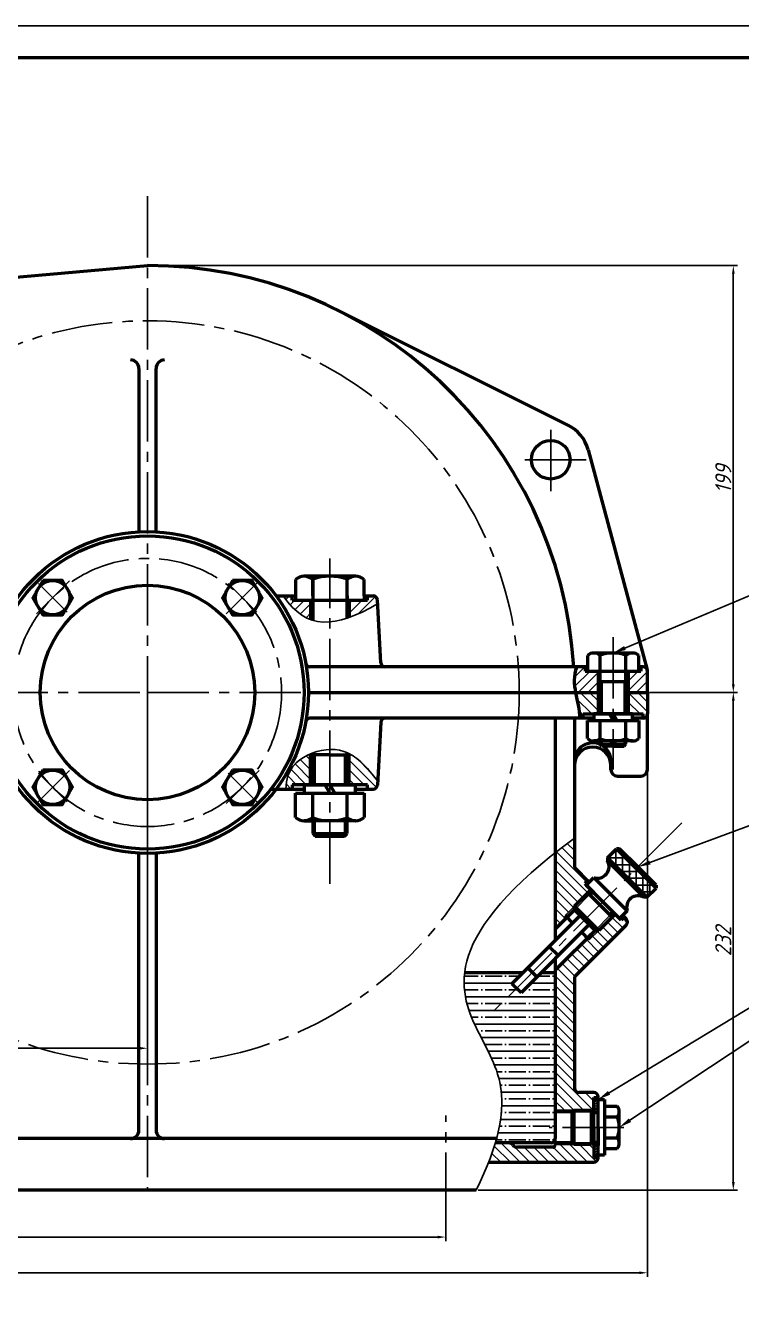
# Model space of a CAD drawing. Header units: millimetres. Extents: x -3078 to 425, y -739 to 825.
# Drawn here: x -2672.3 to -2450, y 228.2 to 629.2 of the extents above; entities that cross this region are included whole.
import ezdxf
from ezdxf import colors
from ezdxf.entities.mleader import LeaderData, LeaderLine
from ezdxf.math import Vec2, Vec3

# ---------------------------------------------------------------- set-up
doc = ezdxf.new("R2010")
doc.units = ezdxf.units.MM
doc.linetypes.add('ACAD_ISO02W100', pattern=[15, 12, -3])
doc.linetypes.add('CENTER2', pattern=[28.575, 19.05, -3.175, 3.175, -3.175])
for name, color, linetype in [('中心线', 1, 'CENTER2'), ('细实线', 7, 'Continuous'), ('虚线', 5, 'ACAD_ISO02W100')]:
    doc.layers.add(name, color=color, linetype=linetype)
doc.layers.add('图层1', color=7, linetype='Continuous', lineweight=50)
doc.layers.add('粗实线', color=7, linetype='Continuous', lineweight=50)
doc.styles.add('公差', font='gbenor.shx', dxfattribs={"height": 5})
doc.styles.add('标注', font='isocp.shx', dxfattribs={"oblique": 15, "height": 5, "bigfont": 'gbcbig.shx'})
doc.dimstyles.new('1比1.5', dxfattribs={"dimtxt": 5, "dimasz": 2.5, "dimexe": 1.25, "dimexo": 0.625, "dimtad": 1, "dimlfac": 1.5, "dimdsep": 46, "dimtxsty": '标注', "dimcen": 2.5, "dimadec": 0, "dimazin": 0, "dimtfac": 1, "dimtmove": 0, "dimatfit": 3, "dimfxl": 1, "dimarcsym": 0})
pattern_1 = [(135, (-3048.1508, 293.5934), (-1.496709, -1.496709), [])]
pattern_2 = [(45, (-3048.1508, 293.5934), (-1.496709, 1.496709), [])]

# ---------------------------------------------------------------- blocks, each defined once
blk = doc.blocks.new('*U4')
at = {"layer": '中心线', "color": 0, "linetype": 'CENTER2', "transparency": 16777216}
blk.add_line((39.6, 39.6), (-18.84, -18.84), dxfattribs=at)
blk = doc.blocks.new('*D53')
at = {"layer": 'Defpoints', "color": 0, "transparency": 16777216}
for p in [(-2937.13, 267.36), (-2541.8, 267.36), (-2541.8, 252.78)]:
    blk.add_point(p, dxfattribs=at)
at = {"layer": '细实线', "color": 0, "lineweight": -2, "transparency": 16777216}
for p, q in [((-2937.13, 266.74), (-2937.13, 251.53)), ((-2541.8, 266.74), (-2541.8, 251.53)), ((-2934.63, 252.78), (-2544.3, 252.78))]:
    blk.add_line(p, q, dxfattribs=at)
at = {"layer": '细实线', "color": 0, "transparency": 16777216}
for points in [[(-2934.63, 253.19), (-2934.63, 252.36), (-2937.13, 252.78)], [(-2544.3, 253.19), (-2544.3, 252.36), (-2541.8, 252.78)]]:
    blk.add_solid(points, dxfattribs=at)
at = {"layer": '细实线', "color": 0, "transparency": 16777216, "insert": (-2739.47, 255.9), "char_height": 5, "attachment_point": 5, "style": '标注'}
blk.add_mtext('593', dxfattribs=at)
blk = doc.blocks.new('*D54')
at = {"layer": 'Defpoints', "color": 0, "transparency": 16777216}
for p in [(-2999.8, 398.03), (-2479.13, 398.03), (-2479.13, 241.68)]:
    blk.add_point(p, dxfattribs=at)
at = {"layer": '细实线', "color": 0, "lineweight": -2, "transparency": 16777216}
for p, q in [((-2999.8, 397.41), (-2999.8, 240.43)), ((-2479.13, 397.41), (-2479.13, 240.43)), ((-2997.3, 241.68), (-2481.63, 241.68))]:
    blk.add_line(p, q, dxfattribs=at)
at = {"layer": '细实线', "color": 0, "transparency": 16777216}
for points in [[(-2997.3, 242.1), (-2997.3, 241.26), (-2999.8, 241.68)], [(-2481.63, 242.1), (-2481.63, 241.26), (-2479.13, 241.68)]]:
    blk.add_solid(points, dxfattribs=at)
at = {"layer": '细实线', "color": 0, "transparency": 16777216, "insert": (-2739.47, 244.81), "char_height": 5, "attachment_point": 5, "style": '标注'}
blk.add_mtext('781', dxfattribs=at)
blk = doc.blocks.new('*D56')
at = {"layer": 'Defpoints', "color": 0, "transparency": 16777216}
for p in [(-2784.47, 422.03), (-2634.47, 421.8), (-2634.47, 311.46)]:
    blk.add_point(p, dxfattribs=at)
at = {"layer": '细实线', "color": 0, "lineweight": -2, "transparency": 16777216}
for p, q in [((-2784.47, 421.41), (-2784.47, 310.21)), ((-2634.47, 421.17), (-2634.47, 310.21)), ((-2781.97, 311.46), (-2636.97, 311.46))]:
    blk.add_line(p, q, dxfattribs=at)
at = {"layer": '细实线', "color": 0, "transparency": 16777216}
for points in [[(-2781.97, 311.88), (-2781.97, 311.05), (-2784.47, 311.46)], [(-2636.97, 311.88), (-2636.97, 311.05), (-2634.47, 311.46)]]:
    blk.add_solid(points, dxfattribs=at)
at = {"layer": '细实线', "color": 0, "transparency": 16777216, "insert": (-2709.47, 314.59), "char_height": 5, "attachment_point": 5, "style": '标注'}
blk.add_mtext('225±0.036', dxfattribs=at)
blk = doc.blocks.new('*D57')
at = {"layer": 'Defpoints', "color": 0, "transparency": 16777216}
for p in [(-2479.13, 422.03), (-2452.44, 422.03), (-2532.31, 267.36)]:
    blk.add_point(p, dxfattribs=at)
at = {"layer": '细实线', "color": 0, "lineweight": -2, "transparency": 16777216}
for p, q in [((-2478.51, 422.03), (-2451.19, 422.03)), ((-2452.44, 269.86), (-2452.44, 419.53)), ((-2531.69, 267.36), (-2451.19, 267.36))]:
    blk.add_line(p, q, dxfattribs=at)
at = {"layer": '细实线', "color": 0, "transparency": 16777216}
for points in [[(-2452.86, 419.53), (-2452.02, 419.53), (-2452.44, 422.03)], [(-2452.86, 269.86), (-2452.02, 269.86), (-2452.44, 267.36)]]:
    blk.add_solid(points, dxfattribs=at)
at = {"layer": '细实线', "color": 0, "transparency": 16777216, "insert": (-2455.57, 344.7), "char_height": 5, "attachment_point": 5, "rotation": 90, "style": '标注'}
blk.add_mtext('232', dxfattribs=at)
blk = doc.blocks.new('*D58')
at = {"layer": 'Defpoints', "color": 0, "transparency": 16777216}
for p in [(-2634.47, 554.7), (-2479.13, 422.03), (-2452.44, 422.03)]:
    blk.add_point(p, dxfattribs=at)
at = {"layer": '细实线', "color": 0, "lineweight": -2, "transparency": 16777216}
for p, q in [((-2633.84, 554.7), (-2451.19, 554.7)), ((-2452.44, 552.2), (-2452.44, 424.53)), ((-2478.51, 422.03), (-2451.19, 422.03))]:
    blk.add_line(p, q, dxfattribs=at)
at = {"layer": '细实线', "color": 0, "transparency": 16777216}
for points in [[(-2452.86, 552.2), (-2452.02, 552.2), (-2452.44, 554.7)], [(-2452.86, 424.53), (-2452.02, 424.53), (-2452.44, 422.03)]]:
    blk.add_solid(points, dxfattribs=at)
at = {"layer": '细实线', "color": 0, "transparency": 16777216, "insert": (-2455.57, 488.36), "char_height": 5, "attachment_point": 5, "rotation": 90, "style": '标注'}
blk.add_mtext('199', dxfattribs=at)

msp = doc.modelspace()

# ---------------------------------------------------------------- hatches: boundary and pattern name
at = {"layer": '细实线'}
h = msp.add_hatch(dxfattribs=at)
h.set_pattern_fill('ANSI31', color=256, scale=0.666667)
h.set_pattern_definition(pattern_2)
edge = h.paths.add_edge_path()
edge.add_line((-2589.4681, 450.6967), (-2589.4681, 452.03))
edge.add_line((-2589.4681, 452.03), (-2592.3107, 452.03))
edge.add_spline(control_points=[(-2592.3107, 452.03), (-2589.6794, 448.1965), (-2586.8962, 445.8212), (-2583.7992, 444.6917)], knot_values=[0, 0, 0, 0, 0.31228234, 0.31228234, 0.31228234, 0.31228234], degree=3, periodic=0)
edge.add_line((-2583.7992, 444.6917), (-2583.8014, 450.6967))
edge.add_line((-2583.8014, 450.6967), (-2589.4681, 450.6967))
edge = h.paths.add_edge_path()
edge.add_line((-2571.8014, 450.6967), (-2571.8033, 445.3509))
edge.add_spline(control_points=[(-2571.8033, 445.3509), (-2569.0979, 446.3109), (-2566.167, 447.7265), (-2562.9612, 449.5331)], knot_values=[0.66678005, 0.66678005, 0.66678005, 0.66678005, 0.87708038, 0.87708038, 0.87708038, 0.87708038], degree=3, periodic=0)
edge.add_line((-2562.9612, 449.5331), (-2563.0283, 450.8129))
edge.add_arc((-2564.3565, 450.6967), 1.3333, 5, 90)
edge.add_line((-2564.3565, 452.03), (-2566.1347, 452.03))
edge.add_line((-2566.1347, 452.03), (-2566.1347, 450.6967))
edge.add_line((-2566.1347, 450.6967), (-2571.8014, 450.6967))
h = msp.add_hatch(dxfattribs=at)
h.set_pattern_fill('ANSI31', color=256, scale=0.666667)
h.set_pattern_definition(pattern_2)
edge = h.paths.add_edge_path()
edge.add_line((-2494.4681, 428.6967), (-2497.8014, 428.6967))
edge.add_line((-2497.8014, 428.6967), (-2498.4681, 428.6967))
edge.add_line((-2498.4681, 428.6967), (-2498.4681, 430.03))
edge.add_line((-2498.4681, 430.03), (-2501.0864, 430.03))
edge.add_spline(control_points=[(-2501.0864, 430.03), (-2502.2041, 427.2192), (-2501.9596, 424.6108), (-2501.454, 422.03)], knot_values=[0.13811969, 0.13811969, 0.13811969, 0.13811969, 0.49002806, 0.49002806, 0.49002806, 0.49002806], degree=3, periodic=0)
edge.add_line((-2501.454, 422.03), (-2494.4681, 422.03))
edge.add_line((-2494.4681, 422.03), (-2494.4681, 428.6967))
h.paths.add_polyline_path([(-2479.1347, 428.6967, 0.41421356), (-2480.4681, 430.03), (-2481.1347, 430.03), (-2481.1347, 428.6967), (-2485.1347, 428.6967), (-2485.1347, 422.03), (-2479.1347, 422.03)])
h = msp.add_hatch(dxfattribs=at)
h.set_pattern_fill('ANSI31', color=256, scale=0.666667, angle=90)
h.set_pattern_definition(pattern_1)
edge = h.paths.add_edge_path()
edge.add_line((-2494.4681, 422.03), (-2501.454, 422.03))
edge.add_spline(control_points=[(-2501.454, 422.03), (-2500.9381, 419.3966), (-2500.1503, 416.7919), (-2500.2604, 414.03)], knot_values=[0.49002806, 0.49002806, 0.49002806, 0.49002806, 0.84910979, 0.84910979, 0.84910979, 0.84910979], degree=3, periodic=0)
edge.add_line((-2500.2604, 414.03), (-2499.1347, 414.03))
edge.add_line((-2499.1347, 414.03), (-2499.1347, 415.3634))
edge.add_line((-2499.1347, 415.3634), (-2494.4681, 415.3634))
edge.add_line((-2494.4681, 415.3634), (-2494.4681, 422.03))
h.paths.add_polyline_path([(-2479.1347, 422.03), (-2485.1347, 422.03), (-2485.1347, 415.3634), (-2483.8014, 415.3634), (-2480.4681, 415.3634), (-2480.4681, 414.03, 0.41421356), (-2479.1347, 415.3634)])
h = msp.add_hatch(dxfattribs=at)
h.set_pattern_fill('ANSI31', color=256, scale=0.666667, angle=90)
h.set_pattern_definition(pattern_1)
edge = h.paths.add_edge_path()
edge.add_spline(control_points=[(-2583.8014, 402.9293), (-2584.1103, 402.7986), (-2587.7593, 401.1539), (-2591.4073, 398.3435), (-2591.4663, 392.03)], knot_values=[0.12991505, 0.12991505, 0.12991505, 0.12991505, 0.2104068, 1.08049175, 1.08049175, 1.08049175, 1.08049175], degree=3, periodic=0)
edge.add_line((-2591.4663, 392.03), (-2589.4681, 392.03))
edge.add_line((-2589.4681, 392.03), (-2589.4681, 393.3634))
edge.add_line((-2589.4681, 393.3634), (-2583.8014, 393.3634))
edge.add_line((-2583.8014, 393.3634), (-2583.8014, 402.9293))
edge = h.paths.add_edge_path()
edge.add_spline(control_points=[(-2562.9216, 394.4661), (-2566.7235, 399.4272), (-2569.3285, 401.7937), (-2571.8014, 403.0311)], knot_values=[2.1506156, 2.1506156, 2.1506156, 2.1506156, 2.83244652, 2.83244652, 2.83244652, 2.83244652], degree=3, periodic=0)
edge.add_line((-2571.8014, 403.0311), (-2571.8014, 393.3634))
edge.add_line((-2571.8014, 393.3634), (-2566.1347, 393.3634))
edge.add_line((-2566.1347, 393.3634), (-2566.1347, 392.03))
edge.add_line((-2566.1347, 392.03), (-2564.3565, 392.03))
edge.add_arc((-2564.3565, 393.3634), 1.3333, 270, 355)
edge.add_line((-2563.0283, 393.2472), (-2562.9216, 394.4661))
h = msp.add_hatch(dxfattribs=at)
h.set_pattern_fill('ANSI31', color=256, scale=0.666667, angle=90)
h.set_pattern_definition(pattern_1)
h.paths.add_polyline_path([(-2485.7442, 349.7539, 0.41421356), (-2485.7442, 351.6395), (-2486.351, 352.2463), (-2487.2938, 351.3035), (-2489.4152, 353.4249), (-2490.358, 352.482), (-2490.1223, 352.2463), (-2494.2706, 348.098), (-2497.1933, 345.1753), (-2497.759, 345.741), (-2507.8014, 335.6986), (-2507.8014, 292.1967), (-2501.9681, 292.1967), (-2496.4681, 292.1967), (-2496.4681, 291.53), (-2495.8014, 291.53), (-2495.8014, 296.1967), (-2494.4681, 296.1967), (-2494.4681, 296.3634, 0.41421356), (-2495.8014, 297.6967), (-2500.4681, 297.6967, -0.41421356), (-2501.8014, 299.03), (-2501.8014, 333.6967)])
edge = h.paths.add_edge_path()
edge.add_line((-2498.1362, 362.1458), (-2498.6076, 362.6172))
edge.add_line((-2498.6076, 362.6172), (-2497.6647, 363.5601))
edge.add_line((-2497.6647, 363.5601), (-2501.8014, 367.6967))
edge.add_line((-2501.8014, 367.6967), (-2501.8014, 376.7902))
edge.add_spline(control_points=[(-2501.8014, 376.7902), (-2503.9212, 375.2293), (-2505.9191, 373.7046), (-2507.8014, 372.215)], knot_values=[0.09754795, 0.09754795, 0.09754795, 0.09754795, 0.14385332, 0.14385332, 0.14385332, 0.14385332], degree=3, periodic=0)
edge.add_line((-2507.8014, 372.215), (-2507.8014, 348.5208))
edge.add_line((-2507.8014, 348.5208), (-2504.1701, 352.1521))
edge.add_line((-2504.1701, 352.1521), (-2504.7358, 352.7178))
edge.add_line((-2504.7358, 352.7178), (-2501.8131, 355.6405))
edge.add_line((-2501.8131, 355.6405), (-2497.6647, 359.7888))
edge.add_line((-2497.6647, 359.7888), (-2497.429, 359.5531))
edge.add_line((-2497.429, 359.5531), (-2496.4862, 360.4959))
edge.add_line((-2496.4862, 360.4959), (-2498.1362, 362.1458))
h = msp.add_hatch(dxfattribs=at)
h.set_pattern_fill('ANSI37', color=256, scale=0.666667, angle=-45)
h.set_pattern_definition([(360, (-3151.4956, 321.9344), (9e-16, 2.1166667), []), (90, (-3151.4956, 321.9344), (-2.1166667, 1e-15), [])])
h.paths.add_polyline_path([(-2479.28, 358.3746), (-2476.4515, 361.203), (-2488.7081, 373.4596), (-2491.5365, 370.6311)])
h = msp.add_hatch(dxfattribs=at)
h.set_pattern_fill('ANSI35', color=256, scale=0.666667, angle=135)
h.set_pattern_definition([(180, (-3048.1508, 293.5934), (-3e-16, -4.233333), []), (180, (-3050.2674, 295.71), (-3e-16, -4.233333), [5.291667, -1.058333, 0, -1.058333])])
edge = h.paths.add_edge_path()
edge.add_line((-2507.8014, 335.03), (-2512.0526, 335.03))
edge.add_line((-2512.0526, 335.03), (-2518.4065, 328.6761))
edge.add_line((-2518.4065, 328.6761), (-2521.235, 331.5045))
edge.add_line((-2521.235, 331.5045), (-2517.7095, 335.03))
edge.add_line((-2517.7095, 335.03), (-2535.9093, 335.03))
edge.add_spline(control_points=[(-2535.9093, 335.03), (-2536.7846, 327.9927), (-2529.8797, 310.7035), (-2521.1877, 299.5006), (-2526.4, 282.03)], knot_values=[0.63554747, 0.63554747, 0.63554747, 0.63554747, 1, 1.7350916, 1.7350916, 1.7350916, 1.7350916], degree=3, periodic=0)
edge.add_line((-2526.4, 282.03), (-2509.1347, 282.03))
edge.add_arc((-2509.1347, 283.3634), 1.3333, 270, 360)
edge.add_line((-2507.8014, 283.3634), (-2507.8014, 335.03))
h = msp.add_hatch(dxfattribs=at)
h.set_pattern_fill('ANSI31', color=256, scale=0.666667, angle=90)
h.set_pattern_definition(pattern_1)
edge = h.paths.add_edge_path()
edge.add_line((-2495.8014, 282.1967), (-2496.4681, 282.1967))
edge.add_line((-2496.4681, 282.1967), (-2496.4681, 281.53))
edge.add_line((-2496.4681, 281.53), (-2501.9681, 281.53))
edge.add_line((-2501.9681, 281.53), (-2507.8014, 281.53))
edge.add_line((-2507.8014, 281.53), (-2507.8014, 281.3634))
edge.add_arc((-2508.4681, 281.3634), 0.6667, -90, 0, ccw=False)
edge.add_line((-2508.4681, 280.6967), (-2519.8014, 280.6967))
edge.add_arc((-2519.8014, 282.03), 1.3333, 210, 270, ccw=False)
edge.add_arc((-2522.1108, 280.6967), 1.3333, 30, 90)
edge.add_line((-2522.1108, 282.03), (-2526.4, 282.03))
edge.add_spline(control_points=[(-2526.4, 282.03), (-2526.9606, 280.1508), (-2527.6488, 278.1561), (-2528.4793, 276.03)], knot_values=[1.7350916, 1.7350916, 1.7350916, 1.7350916, 1.81416265, 1.81416265, 1.81416265, 1.81416265], degree=3, periodic=0)
edge.add_line((-2528.4793, 276.03), (-2495.8014, 276.03))
edge.add_arc((-2495.8014, 277.3634), 1.3333, 270, 360)
edge.add_line((-2494.4681, 277.3634), (-2494.4681, 277.53))
edge.add_line((-2494.4681, 277.53), (-2495.8014, 277.53))
edge.add_line((-2495.8014, 277.53), (-2495.8014, 282.1967))
h.paths.add_polyline_path([(-2494.4681, 296.3634, 0.41421356), (-2495.8014, 297.6967), (-2500.4681, 297.6967, -0.41421356), (-2501.8014, 299.03), (-2501.8014, 333.6967), (-2500.4681, 335.03), (-2507.8014, 335.03), (-2507.8014, 292.1967), (-2501.9681, 292.1967), (-2496.4681, 292.1967), (-2496.4681, 291.53), (-2495.8014, 291.53), (-2495.8014, 296.1967), (-2494.4681, 296.1967)])
h = msp.add_hatch(dxfattribs=at)
h.set_pattern_fill('ANSI31', color=256, scale=0.166667)
h.set_pattern_definition([(45, (-3048.1508, 293.5934), (-0.37417734, 0.37417734), [])])
h.paths.add_polyline_path([(-2495.8014, 292.53), (-2494.4681, 292.53), (-2494.4681, 295.53), (-2495.8014, 295.53)])
h.paths.add_polyline_path([(-2494.4681, 278.1967), (-2494.4681, 281.1967), (-2495.8014, 281.1967), (-2495.8014, 278.1967)])

# ---------------------------------------------------------------- linework, layer by layer
msp.add_lwpolyline([(-3078.4892, 629.2199), (-1889.4892, 629.2199), (-1889.4892, -211.7801), (-3078.4892, -211.7801)], close=True)
at = {"layer": '中心线'}
for p, q in [((-2509.1224, 484.5767), (-2509.1224, 503.8064)), ((-2498.1763, 494.3634), (-2520.0685, 494.3634)), ((-2577.8014, 362.5372), (-2577.8014, 463.6801)), ((-2577.8014, 362.5372), (-2577.8014, 463.6801)), ((-2658.7211, 456.7026), (-2668.9323, 446.4914)), ((-2659.4456, 447.0076), (-2668.3415, 455.9034)), ((-2599.7955, 456.7026), (-2610.0068, 446.4914)), ((-2600.52, 447.0076), (-2609.4159, 455.9034)), ((-2489.8014, 439.2042), (-2489.8014, 398.0687)), ((-2684.4681, 422.03), (-2634.4681, 422.03)), ((-2634.4681, 422.03), (-2584.4681, 422.03)), ((-2658.7211, 397.777), (-2668.9323, 387.5658)), ((-2599.7955, 397.777), (-2610.0068, 387.5658)), ((-2659.4456, 388.082), (-2668.3415, 396.9779)), ((-2600.52, 388.082), (-2609.4159, 396.9779)), ((-2541.8014, 259.9682), (-2541.8014, 290.5741)), ((-2486.456, 286.8634), (-2509.6722, 286.8634))]:
    msp.add_line(p, q, dxfattribs=at)
msp.add_lwpolyline([(-2634.4681, 576.23), (-2634.4681, 267.3634)], dxfattribs=at)
for radius in [115.5, 41.6667]:
    msp.add_circle((-2634.4681, 422.03), radius, dxfattribs=at)
at = {"layer": '图层1'}
msp.add_line((-1899.4892, 619.2199), (-3053.4892, 619.2199), dxfattribs=at)
at = {"layer": '粗实线'}
for p, q in [((-2687.5985, 550.0484), (-2634.4681, 554.6967)), ((-2503.8245, 505.1005), (-2575.2261, 540.7349)), ((-2637.1347, 522.6967), (-2637.1347, 471.9589)), ((-2631.8014, 471.9589), (-2631.8014, 522.6967)), ((-2497.5952, 497.4813), (-2479.1805, 429.0431)), ((-2569.8014, 458.1634), (-2585.8014, 458.1634)), ((-2583.1347, 452.03), (-2583.1347, 457.2483)), ((-2572.4681, 445.1228), (-2572.4681, 457.2483)), ((-2588.4681, 457.1695), (-2588.4681, 452.03)), ((-2583.1347, 457.1695), (-2583.1347, 444.4698)), ((-2567.1347, 452.03), (-2567.1347, 457.1695)), ((-2663.3936, 452.03), (-2663.3837, 452.03)), ((-2594.4681, 452.03), (-2588.4681, 452.03)), ((-2589.4681, 450.6967), (-2589.4681, 452.03)), ((-2589.4681, 450.6967), (-2566.1347, 450.6967)), ((-2588.4681, 452.03), (-2588.4681, 450.6967)), ((-2583.8014, 450.6967), (-2583.7992, 444.6917)), ((-2572.4681, 452.03), (-2572.4681, 450.6967)), ((-2571.8014, 450.6967), (-2571.8033, 445.3509)), ((-2567.1347, 452.03), (-2567.1347, 450.6967)), ((-2567.1347, 452.03), (-2564.3565, 452.03)), ((-2566.1347, 450.6967), (-2566.1347, 452.03)), ((-2562.0053, 431.2936), (-2563.0283, 450.8129)), ((-2497.8014, 433.5513), (-2497.8014, 428.6967)), ((-2483.8014, 434.2967), (-2495.8014, 434.2967)), ((-2493.8014, 415.3634), (-2493.8014, 433.6104)), ((-2485.8014, 415.3634), (-2485.8014, 433.6104)), ((-2481.8014, 428.6967), (-2481.8014, 433.5513)), ((-2497.8014, 430.03), (-2583.9904, 430.03)), ((-2498.4681, 430.03), (-2498.4681, 428.6967)), ((-2480.4681, 430.03), (-2481.8014, 430.03)), ((-2481.1347, 430.03), (-2481.1347, 428.6967)), ((-2498.4681, 428.6967), (-2481.1347, 428.6967)), ((-2497.8014, 428.6967), (-2493.8014, 428.6967)), ((-2494.4681, 428.6967), (-2494.4681, 415.3634)), ((-2485.8014, 425.3634), (-2493.8014, 425.3634)), ((-2485.1347, 428.6967), (-2485.1347, 415.3634)), ((-2479.1347, 422.03), (-2479.1347, 428.6967)), ((-2584.4681, 422.03), (-2494.4681, 422.03)), ((-2485.1347, 422.03), (-2479.1347, 422.03)), ((-2479.1347, 422.03), (-2479.1347, 415.3634)), ((-2495.8014, 414.03), (-2583.9904, 414.03)), ((-2507.8014, 414.03), (-2507.8014, 344.9381)), ((-2501.8014, 414.03), (-2501.8014, 367.6967)), ((-2499.1347, 414.03), (-2501.8014, 414.03)), ((-2499.1347, 414.03), (-2499.1347, 415.3634)), ((-2499.1347, 415.3634), (-2480.4681, 415.3634)), ((-2497.8014, 413.3634), (-2481.8014, 413.3634)), ((-2497.8014, 407.7088), (-2497.8014, 413.3634)), ((-2495.8014, 415.3634), (-2495.8014, 413.3634)), ((-2483.8014, 415.3634), (-2495.8014, 415.3634)), ((-2495.8014, 413.3634), (-2483.8014, 413.3634)), ((-2493.8014, 407.6497), (-2493.8014, 413.3634)), ((-2490.9561, 415.3634), (-2489.8014, 413.3634)), ((-2489.8014, 415.3634), (-2488.6467, 413.3634)), ((-2485.8014, 407.6497), (-2485.8014, 413.3634)), ((-2483.8014, 413.3634), (-2483.8014, 415.3634)), ((-2480.4681, 414.03), (-2483.8014, 414.03)), ((-2481.8014, 413.3634), (-2481.8014, 407.7088)), ((-2480.4681, 414.03), (-2480.4681, 415.3634)), ((-2479.1347, 398.03), (-2479.1347, 415.3634)), ((-2562.0053, 412.7665), (-2563.0283, 393.2472)), ((-2483.8014, 406.9634), (-2495.8014, 406.9634)), ((-2495.8014, 406.9634), (-2493.8014, 406.9634)), ((-2493.8014, 405.9634), (-2493.8014, 406.9634)), ((-2493.2014, 405.3634), (-2493.8014, 405.9634)), ((-2493.8014, 405.9634), (-2485.8014, 405.9634)), ((-2489.8014, 405.3634), (-2493.2014, 405.3634)), ((-2489.8014, 405.3634), (-2486.4014, 405.3634)), ((-2486.4014, 405.3634), (-2485.8014, 405.9634)), ((-2485.8014, 405.9634), (-2485.8014, 406.9634)), ((-2583.8014, 393.3634), (-2583.8014, 402.9293)), ((-2583.1347, 393.3634), (-2583.1347, 403.198)), ((-2577.8014, 402.6967), (-2583.1347, 402.6967)), ((-2577.8014, 402.6967), (-2572.4681, 402.6967)), ((-2572.4681, 393.3634), (-2572.4681, 403.3394)), ((-2571.8014, 393.3634), (-2571.8014, 403.0311)), ((-2490.4681, 400.6967), (-2490.4681, 398.9725)), ((-2490.4681, 398.03), (-2490.4681, 399.3634)), ((-2566.1347, 393.3634), (-2589.4681, 393.3634)), ((-2589.4681, 393.3634), (-2589.4681, 392.03)), ((-2585.8014, 393.3634), (-2585.8014, 390.6967)), ((-2585.8014, 393.3634), (-2569.8014, 393.3634)), ((-2579.341, 393.3634), (-2577.8014, 390.6967)), ((-2577.8014, 393.3634), (-2576.2618, 390.6967)), ((-2572.4681, 393.3634), (-2571.8014, 393.3634)), ((-2569.8014, 390.6967), (-2569.8014, 393.3634)), ((-2566.1347, 392.03), (-2566.1347, 393.3634)), ((-2488.4681, 396.03), (-2481.1347, 396.03)), ((-2596.1478, 392.03), (-2585.8014, 392.03)), ((-2588.4681, 390.6967), (-2567.1347, 390.6967)), ((-2588.4681, 383.1573), (-2588.4681, 390.6967)), ((-2585.8014, 390.6967), (-2569.8014, 390.6967)), ((-2583.1347, 383.0784), (-2583.1347, 390.6967)), ((-2572.4681, 383.0784), (-2572.4681, 390.6967)), ((-2569.8014, 392.03), (-2564.3565, 392.03)), ((-2567.1347, 390.6967), (-2567.1347, 383.1573)), ((-2569.8014, 382.1634), (-2585.8014, 382.1634)), ((-2585.8014, 382.1634), (-2583.1347, 382.1634)), ((-2583.1347, 382.1634), (-2583.1347, 378.1634)), ((-2572.4681, 378.1634), (-2572.4681, 382.1634)), ((-2583.1347, 378.1634), (-2582.3347, 377.3634)), ((-2583.1347, 378.1634), (-2572.4681, 378.1634)), ((-2582.3347, 377.3634), (-2573.2681, 377.3634)), ((-2573.2681, 377.3634), (-2572.4681, 378.1634)), ((-2491.5365, 370.6311), (-2488.7081, 373.4596)), ((-2488.7081, 373.4596), (-2476.4515, 361.203)), ((-2487.7653, 373.4596), (-2488.7081, 373.4596)), ((-2482.1084, 367.8027), (-2487.7653, 373.4596)), ((-2637.1347, 286.03), (-2637.1347, 372.1012)), ((-2631.8014, 372.1012), (-2631.8014, 286.03)), ((-2491.5365, 370.6311), (-2479.28, 358.3746)), ((-2491.5365, 370.6311), (-2491.5365, 369.6883)), ((-2491.5365, 369.6883), (-2480.2228, 358.3746)), ((-2497.1933, 363.0887), (-2501.8014, 367.6967)), ((-2488.7081, 366.9262), (-2488.7081, 366.9262)), ((-2476.4515, 362.1458), (-2482.1084, 367.8027)), ((-2497.6647, 363.5601), (-2498.6076, 362.6172)), ((-2498.6076, 362.6172), (-2492.9507, 356.9604)), ((-2498.1362, 362.1458), (-2495.7791, 364.5029)), ((-2498.1362, 362.1458), (-2487.7653, 351.7749)), ((-2497.1933, 363.0887), (-2497.6647, 363.5601)), ((-2495.7791, 364.5029), (-2490.5937, 359.3174)), ((-2479.28, 358.3746), (-2476.4515, 361.203)), ((-2476.4515, 362.1458), (-2476.4515, 361.203)), ((-2501.8131, 355.6405), (-2497.6647, 359.7888)), ((-2496.7219, 360.7316), (-2497.6647, 359.7888)), ((-2497.6647, 359.7888), (-2490.1223, 352.2463)), ((-2496.9576, 359.0817), (-2496.0148, 360.0245)), ((-2492.9507, 356.9604), (-2496.7219, 360.7316)), ((-2496.0148, 360.0245), (-2496.4862, 360.4959)), ((-2492.9507, 356.9604), (-2489.1795, 353.1892)), ((-2487.2938, 351.3035), (-2492.9507, 356.9604)), ((-2490.5937, 359.3174), (-2485.4082, 354.132)), ((-2479.28, 358.3746), (-2480.2228, 358.3746)), ((-2501.8131, 354.5091), (-2507.8014, 348.5208)), ((-2501.8131, 355.6405), (-2494.2706, 348.098)), ((-2501.8131, 354.5091), (-2501.8131, 355.6405)), ((-2495.402, 348.098), (-2501.8131, 354.5091)), ((-2501.8014, 354.5208), (-2501.8014, 354.4974)), ((-2490.8294, 352.9535), (-2489.8866, 353.8963)), ((-2489.1795, 353.1892), (-2490.1223, 352.2463)), ((-2489.8866, 353.8963), (-2489.4152, 353.4249)), ((-2485.4082, 354.132), (-2487.7653, 351.7749)), ((-2521.235, 331.5045), (-2500.0218, 352.7178)), ((-2497.1933, 349.8893), (-2518.4065, 328.6761)), ((-2504.7358, 352.7178), (-2502.3788, 350.3607)), ((-2501.8014, 333.6967), (-2485.7442, 349.7539)), ((-2500.0218, 352.7178), (-2497.1933, 349.8893)), ((-2498.6076, 351.3035), (-2497.1933, 349.8893)), ((-2490.1223, 352.2463), (-2494.2706, 348.098)), ((-2486.351, 352.2463), (-2487.2938, 351.3035)), ((-2485.7442, 351.6395), (-2486.8224, 352.7178)), ((-2495.402, 348.098), (-2507.8014, 335.6986)), ((-2497.1933, 345.1753), (-2499.5504, 347.5323)), ((-2495.402, 348.098), (-2497.759, 345.741)), ((-2495.402, 348.098), (-2494.2706, 348.098)), ((-2509.6286, 343.1109), (-2506.8002, 340.2825)), ((-2507.8014, 339.2813), (-2507.8014, 283.3634)), ((-2535.9093, 335.03), (-2517.7095, 335.03)), ((-2516.2953, 336.4443), (-2513.4668, 333.6158)), ((-2512.0526, 335.03), (-2507.8014, 335.03)), ((-2501.8014, 333.6967), (-2501.8014, 299.03)), ((-2518.4065, 328.6761), (-2521.235, 331.5045)), ((-2495.8014, 297.6967), (-2500.4681, 297.6967)), ((-2495.8014, 286.8634), (-2495.8014, 296.1967)), ((-2495.8014, 296.1967), (-2494.4681, 296.1967)), ((-2495.8014, 292.53), (-2495.8014, 295.53)), ((-2495.8014, 295.53), (-2494.4681, 295.53)), ((-2494.4681, 277.3634), (-2494.4681, 296.3634)), ((-2494.4681, 278.1967), (-2494.4681, 295.53)), ((-2494.4681, 295.53), (-2492.4681, 295.53)), ((-2492.4681, 295.53), (-2492.4681, 293.3967)), ((-2492.4681, 293.3967), (-2492.4681, 280.33)), ((-2488.5035, 293.3967), (-2492.4681, 293.3967)), ((-2492.4681, 293.3967), (-2492.4681, 290.13)), ((-2502.4681, 291.6967), (-2507.8014, 291.6967)), ((-2501.9681, 292.1967), (-2502.4681, 291.6967)), ((-2502.4681, 282.03), (-2502.4681, 291.6967)), ((-2501.9681, 292.1967), (-2496.4681, 292.1967)), ((-2501.9681, 292.1967), (-2501.9681, 281.53)), ((-2496.4681, 292.1967), (-2496.4681, 291.53)), ((-2496.4681, 282.1967), (-2496.4681, 291.53)), ((-2496.4681, 291.53), (-2494.4681, 291.53)), ((-2494.4681, 292.53), (-2495.8014, 292.53)), ((-2495.8014, 292.53), (-2495.8014, 291.53)), ((-2492.4681, 290.13), (-2488.4552, 290.13)), ((-2487.8947, 281.9634), (-2487.8947, 291.7634)), ((-2496.4681, 286.8634), (-2496.4681, 281.53)), ((-2495.8014, 286.8634), (-2495.8014, 277.53)), ((-2494.4681, 286.8634), (-2494.4681, 282.1967)), ((-2494.4681, 286.8634), (-2494.4681, 281.1967)), ((-2492.4681, 286.8634), (-2492.4681, 286.8634)), ((-2492.4681, 286.8634), (-2492.4681, 278.1967)), ((-2526.0181, 283.3634), (-2977.1347, 283.3634)), ((-2509.1347, 282.03), (-2526.4, 282.03)), ((-2507.8014, 282.03), (-2507.8014, 283.3634)), ((-2502.4681, 282.03), (-2507.8014, 282.03)), ((-2507.8014, 282.03), (-2507.8014, 281.3634)), ((-2501.9681, 281.53), (-2502.4681, 282.03)), ((-2496.4681, 281.53), (-2501.9681, 281.53)), ((-2494.4681, 282.1967), (-2496.4681, 282.1967)), ((-2495.8014, 281.1967), (-2495.8014, 282.1967)), ((-2494.4681, 281.1967), (-2495.8014, 281.1967)), ((-2495.8014, 281.1967), (-2495.8014, 278.1967)), ((-2492.4681, 283.5967), (-2488.4552, 283.5967)), ((-2508.4681, 280.6967), (-2519.8014, 280.6967)), ((-2495.8014, 278.1967), (-2494.4681, 278.1967)), ((-2495.8014, 277.53), (-2494.4681, 277.53)), ((-2492.4681, 278.1967), (-2494.4681, 278.1967)), ((-2492.4681, 280.33), (-2488.5035, 280.33)), ((-2528.4793, 276.03), (-2495.8014, 276.03)), ((-2532.3124, 267.3634), (-2977.1347, 267.3634))]:
    msp.add_line(p, q, dxfattribs=at)
at = {"layer": '粗实线', "lineweight": 0}
msp.add_line((-2577.8014, 393.3634), (-2569.8014, 393.3634), dxfattribs=at)
at = {"layer": '粗实线'}
for points in [[(-2667.0101, 456.8262), (-2670.0893, 451.4928), (-2667.0101, 446.1595), (-2660.8517, 446.1595), (-2657.7724, 451.4928), (-2660.8517, 456.8262)], [(-2608.0845, 456.8262), (-2611.1637, 451.4928), (-2608.0845, 446.1595), (-2601.9261, 446.1595), (-2598.8469, 451.4928), (-2601.9261, 456.8262)], [(-2667.0101, 397.9006), (-2670.0893, 392.5673), (-2667.0101, 387.2339), (-2660.8517, 387.2339), (-2657.7724, 392.5673), (-2660.8517, 397.9006)], [(-2608.0845, 397.9006), (-2611.1637, 392.5673), (-2608.0845, 387.2339), (-2601.9261, 387.2339), (-2598.8469, 392.5673), (-2601.9261, 397.9006)]]:
    msp.add_lwpolyline(points, close=True, dxfattribs=at)
for centre, radius in [((-2509.1831, 494.3634), 6), ((-2634.4681, 422.03), 50), ((-2634.4681, 422.03), 48.6667), ((-2663.9309, 451.4928), 5.3333), ((-2634.4681, 422.03), 33.3333), ((-2605.0053, 451.4928), 5.3333), ((-2663.9309, 392.5673), 5.3333), ((-2605.0053, 392.5673), 5.3333)]:
    msp.add_circle(centre, radius, dxfattribs=at)
for centre, radius, start, end in [((-2634.4681, 422.03), 132.6667, 3.457119, 90), ((-2639.8014, 522.6967), 2.6667, 0, 90), ((-2629.1347, 522.6967), 2.6667, 90, 180), ((-2509.1831, 494.3634), 12, 15.059911, 63.477616), ((-2585.8014, 454.0891), 4.0743, 49.117608, 130.882392), ((-2577.8014, 442.1634), 16, 70.528779, 109.471221), ((-2569.8014, 454.0891), 4.0743, 49.117608, 130.882392), ((-2564.3565, 450.6967), 1.3333, 5, 90), ((-2495.8014, 431.241), 3.0557, 49.117608, 130.882392), ((-2489.8014, 422.2967), 12, 70.528779, 109.471221), ((-2483.8014, 431.241), 3.0557, 49.117608, 130.882392), ((-2583.9904, 431.3634), 1.3333, 190.475682, 270), ((-2560.6738, 431.3634), 1.3333, 183, 270), ((-2480.4681, 428.6967), 1.3333, 0, 90), ((-2583.9904, 412.6967), 1.3333, 90, 169.524318), ((-2560.6738, 412.6967), 1.3333, 90, 177), ((-2480.4681, 415.3634), 1.3333, 270, 0), ((-2496.1347, 400.6967), 5.6667, 63.494343, 180), ((-2495.8014, 410.0191), 3.0557, 229.117608, 310.882392), ((-2489.8014, 418.9634), 12, 250.528779, 289.471221), ((-2496.1347, 400.6967), 5.6667, 0, 55.439678), ((-2483.8014, 410.0191), 3.0557, 229.117608, 310.882392), ((-2496.1347, 399.3634), 5.6667, 0, 180), ((-2488.4681, 398.03), 2, 180, 270), ((-2481.1347, 398.03), 2, 270, 0), ((-2564.3565, 393.3634), 1.3333, 270, 355), ((-2585.8014, 386.2377), 4.0743, 229.117608, 310.882392), ((-2577.8014, 398.1634), 16, 250.528779, 289.471221), ((-2569.8014, 386.2377), 4.0743, 229.117608, 310.882392), ((-2494.6208, 367.8835), 3.5736, 251.087028, 30.334158), ((-2482.0276, 355.2903), 3.5736, 59.665842, 198.912972), ((-2486.687, 350.6967), 1.3333, 315, 45), ((-2500.4681, 299.03), 1.3333, 180, 270), ((-2495.8014, 296.3634), 1.3333, 0, 90), ((-2490.3902, 291.7634), 2.4955, 319.117608, 40.882392), ((-2497.6947, 286.8634), 9.8, 340.528779, 19.471221), ((-2639.8014, 286.03), 2.6667, 270, 0), ((-2629.1347, 286.03), 2.6667, 180, 270), ((-2522.1108, 280.6967), 1.3333, 30, 90), ((-2519.8014, 282.03), 1.3333, 210, 270), ((-2509.1347, 283.3634), 1.3333, 270, 0), ((-2508.4681, 281.3634), 0.6667, 270, 0), ((-2490.3902, 281.9634), 2.4955, 319.117608, 40.882392), ((-2495.8014, 277.3634), 1.3333, 270, 0)]:
    msp.add_arc(centre, radius, start, end, dxfattribs=at)
msp.add_open_spline([(-2501.0864, 430.03), (-2503.3446, 424.351), (-2500.0425, 419.4987), (-2500.2604, 414.03)], degree=3, dxfattribs=at)
at = {"layer": '细实线'}
for p, q in [((-2493.2014, 415.3634), (-2493.2014, 425.3634)), ((-2486.4014, 415.3634), (-2486.4014, 425.3634)), ((-2493.2014, 405.3634), (-2493.2014, 406.9634)), ((-2486.4014, 405.3634), (-2486.4014, 406.9634)), ((-2582.3347, 393.3634), (-2582.3347, 402.6967)), ((-2573.2681, 393.3634), (-2573.2681, 402.6967)), ((-2582.3347, 377.3634), (-2582.3347, 382.1634)), ((-2573.2681, 377.3634), (-2573.2681, 382.1634)), ((-2501.8131, 354.5091), (-2497.0991, 359.2231)), ((-2501.8131, 355.6405), (-2504.7358, 352.7178)), ((-2495.402, 348.098), (-2490.688, 352.812)), ((-2494.2706, 348.098), (-2497.1933, 345.1753)), ((-2501.9681, 292.1967), (-2507.8014, 292.1967)), ((-2502.4681, 291.6967), (-2496.4681, 291.6967)), ((-2501.9681, 281.53), (-2507.8014, 281.53)), ((-2502.4681, 282.03), (-2496.4681, 282.03))]:
    msp.add_line(p, q, dxfattribs=at)
msp.add_open_spline([(-2592.3107, 452.03), (-2584.9205, 441.2632), (-2576.3313, 441.9987), (-2562.9612, 449.5331)], degree=3, dxfattribs=at)
for points, knots in [([(-2591.4663, 392.03), (-2591.4073, 398.3435), (-2584.2304, 403.8725), (-2573.8628, 405.3413), (-2567.5798, 400.5357), (-2562.9616, 394.5183)], [0.12991505, 0.12991505, 0.12991505, 0.12991505, 1, 2, 2.83005114, 2.83005114, 2.83005114, 2.83005114]), ([(-2501.8014, 376.7902), (-2543.1139, 346.3688), (-2533.1541, 312.8963), (-2518.3199, 296.0252), (-2532.3124, 267.3634)], [0.09754795, 0.09754795, 0.09754795, 0.09754795, 1, 1.9135091, 1.9135091, 1.9135091, 1.9135091])]:
    msp.add_open_spline(points, degree=3, knots=knots, dxfattribs=at)
at = {"layer": '虚线'}
msp.add_line((-2507.8014, 282.03), (-2507.8014, 281.3634), dxfattribs=at)

# ---------------------------------------------------------------- block references
at = {"layer": '中心线', "linetype": 'CENTER2'}
msp.add_blockref('*U4', (-2508.0356, 341.8754), dxfattribs=at)

# ---------------------------------------------------------------- dimensions: what is measured, and where the dimension line sits
at = {"layer": '细实线'}
for p1, picture, middle in [((-2634.4681, 554.6967), '*D58', (-2455.5654, 488.3634)), ((-2532.3124, 267.3634), '*D57', (-2455.5659, 344.6967))]:
    dim = msp.add_linear_dim(base=(-2452.4404, 422.03), p1=p1, p2=(-2479.1347, 422.03), angle=90, dimstyle='1比1.5', dxfattribs=at)
    dim.commit()
    dim.dimension.update_dxf_attribs({"geometry": picture, "text_midpoint": middle})
dim = msp.add_linear_dim(base=(-2634.4681, 311.4629), p1=(-2784.4681, 422.03), p2=(-2634.4681, 421.7967), text='<>±0.036', dimstyle='1比1.5', dxfattribs=at)
dim.commit()
dim.dimension.update_dxf_attribs({"geometry": '*D56', "text_midpoint": (-2709.4681, 314.5884)})
for base, p1, p2, picture, middle in [((-2479.1347, 241.6805), (-2999.8014, 398.03), (-2479.1347, 398.03), '*D54', (-2739.4681, 244.8055)), ((-2541.8014, 252.7752), (-2937.1347, 267.3634), (-2541.8014, 267.3634), '*D53', (-2739.4681, 255.9002))]:
    dim = msp.add_linear_dim(base=base, p1=p1, p2=p2, dimstyle='1比1.5', dxfattribs=at)
    dim.commit()
    dim.dimension.update_dxf_attribs({"geometry": picture, "text_midpoint": middle})

# ---------------------------------------------------------------- leaders
ml = msp.add_multileader_mtext('Standard', dxfattribs=at)
ml.set_content('10', color=256, style='公差')
ml.set_leader_properties()
ml.build(insert=Vec2(0, 0))
ctx = ml.context
ctx.base_point, ctx.char_height, ctx.plane_origin = Vec3(-2428.9131, 456.595), 5, Vec3(-2489.8014, 434.2967)
notes = []
notes.append((ctx, [(0, (1, 1, 0), (-2436.9131, 456.595), (1, 0), 8, [(0, [(-2489.8014, 434.2967)], 0, [])])]))
ctx.mtext.insert, ctx.mtext.flow_direction = Vec3(-2426.9131, 459.095), 5
ml = msp.add_multileader_mtext('Standard', dxfattribs=at)
ml.set_content('13', color=256, style='公差')
ml.set_leader_properties()
ml.build(insert=Vec2(0, 0))
ctx = ml.context
ctx.base_point, ctx.char_height, ctx.plane_origin = Vec3(-2428.9131, 384.563), 5, Vec3(-2482.1084, 367.8027)
notes.append((ctx, [(0, (1, 1, 0), (-2436.9131, 384.563), (1, 0), 8, [(0, [(-2482.1084, 367.8027)], 0, [])])]))
ctx.mtext.insert, ctx.mtext.flow_direction = Vec3(-2426.9131, 387.063), 5
ml = msp.add_multileader_mtext('Standard', dxfattribs=at)
ml.set_content('14', color=256, style='公差')
ml.set_leader_properties()
ml.build(insert=Vec2(0, 0))
ctx = ml.context
ctx.base_point, ctx.char_height, ctx.plane_origin = Vec3(-2428.9131, 330.3853), 5, Vec3(-2494.4681, 295.53)
notes.append((ctx, [(0, (1, 1, 0), (-2436.9131, 330.3853), (1, 0), 8, [(0, [(-2494.4681, 295.53)], 0, [])])]))
ctx.mtext.insert, ctx.mtext.flow_direction = Vec3(-2426.9131, 332.8853), 5
ml = msp.add_multileader_mtext('Standard', dxfattribs=at)
ml.set_content('15', color=256, style='公差')
ml.set_leader_properties()
ml.build(insert=Vec2(0, 0))
ctx = ml.context
ctx.base_point, ctx.char_height, ctx.plane_origin = Vec3(-2428.9131, 320.6947), 5, Vec3(-2487.8947, 286.8634)
notes.append((ctx, [(0, (1, 1, 0), (-2436.9131, 320.6947), (1, 0), 8, [(0, [(-2487.8947, 286.8634)], 0, [])])]))
ctx.mtext.insert, ctx.mtext.flow_direction = Vec3(-2426.9131, 323.1947), 5
for ctx, leaders in notes:
    for number, flags, end, landing, length, lines in leaders:
        leader = LeaderData()
        leader.index, (leader.has_last_leader_line, leader.has_dogleg_vector, leader.attachment_direction) = number, flags
        leader.last_leader_point, leader.dogleg_vector, leader.dogleg_length = Vec3(end), Vec3(landing), length
        for number, points, colour, breaks in lines:
            line = LeaderLine()
            line.index, line.vertices, line.color, line.breaks = number, Vec3.list(points), colors.encode_raw_color(colour), breaks
            leader.lines.append(line)
        ctx.leaders.append(leader)

doc.saveas('drawing.dxf')
